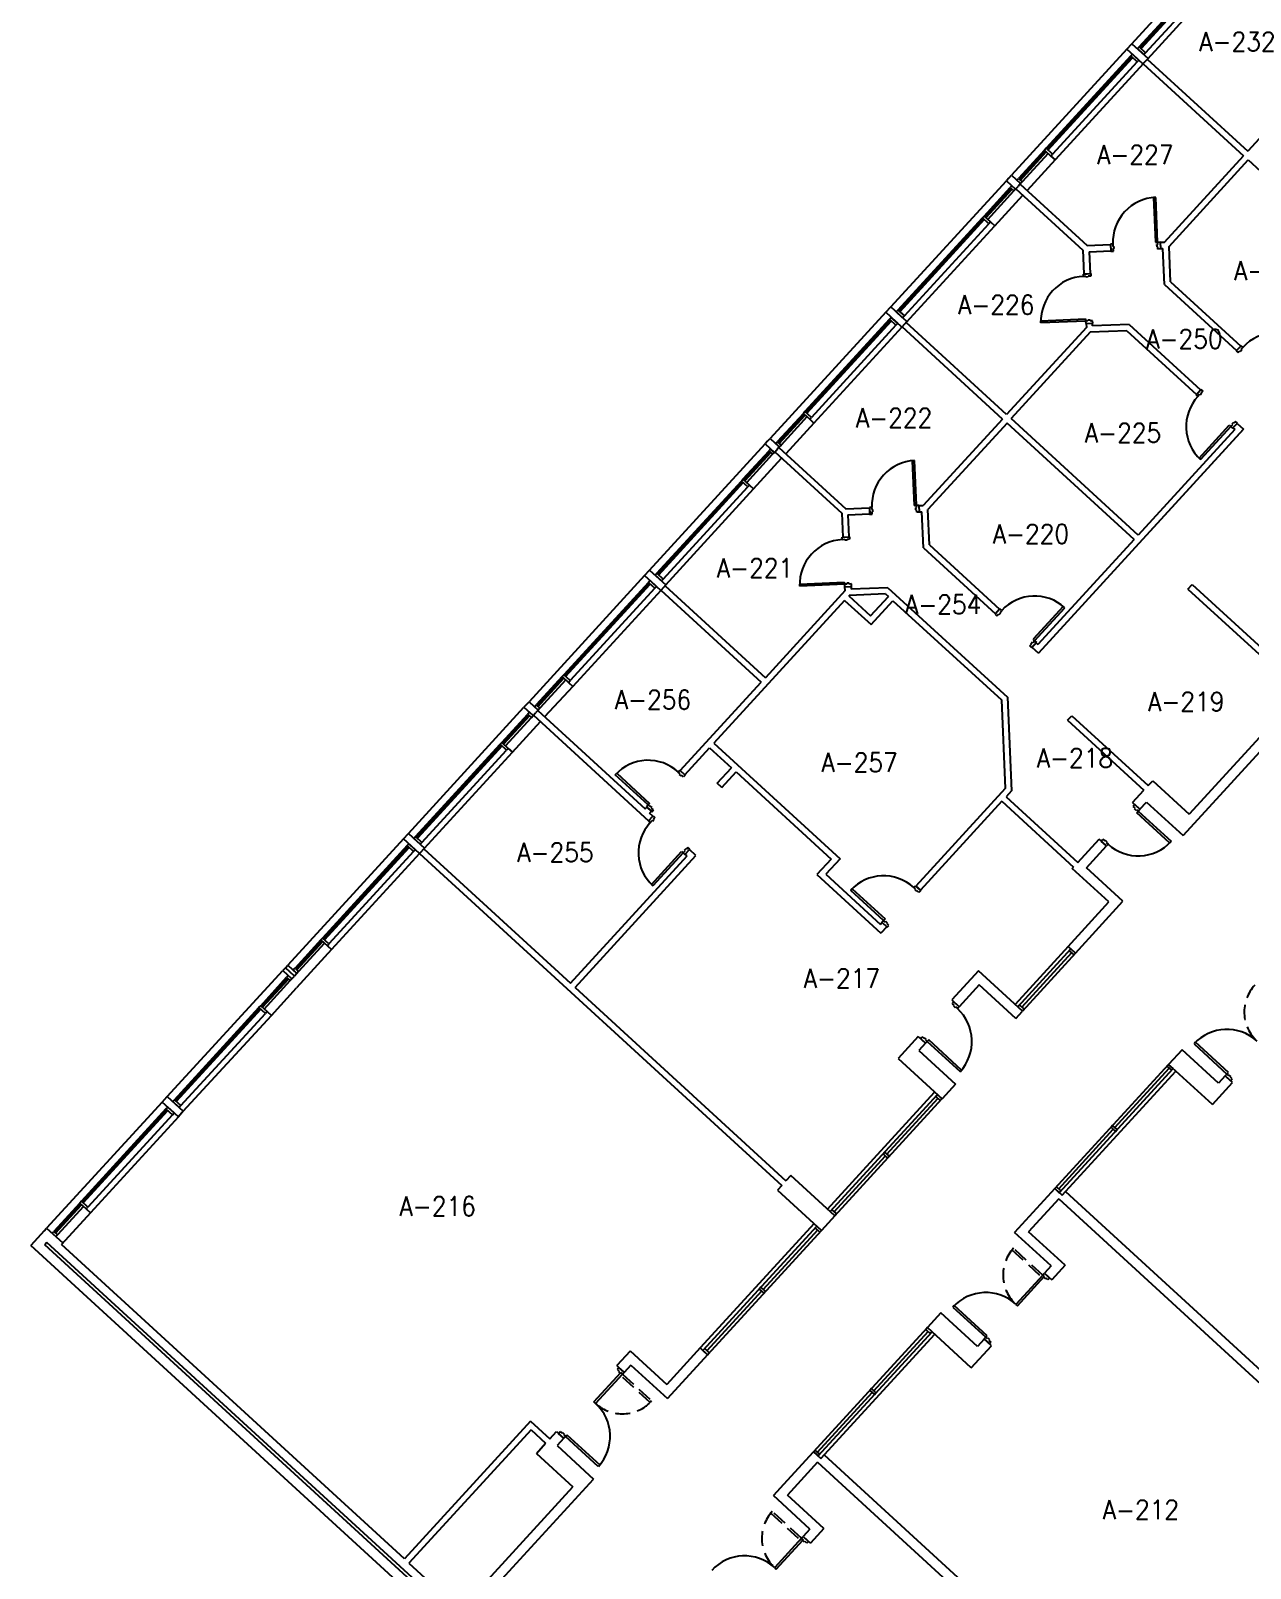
# Model space of a CAD drawing. Header units: inches. Extents: x 0 to 15110, y -1099 to 7181.
# Drawn here: x 0 to 984, y -260 to 980 of the extents above; entities that cross this region are included whole.
import ezdxf
from ezdxf.enums import TextEntityAlignment as Align

# ---------------------------------------------------------------- set-up
doc = ezdxf.new("R2010")
doc.units = ezdxf.units.IN
doc.header["$LTSCALE"] = 48
doc.header["$MEASUREMENT"] = 0
doc.linetypes.add('HIDDEN', pattern=[0.375, 0.25, -0.125])
doc.layers.get('0').update_dxf_attribs({"linetype": 'CONTINUOUS'})
for name, color, linetype in [('A-DOOR', 5, 'CONTINUOUS'), ('A-GLAZ', 1, 'CONTINUOUS'), ('A-GLAZ-DETL', 5, 'CONTINUOUS'), ('A-WALL', 7, 'CONTINUOUS'), ('A-WALL-SILL', 3, 'CONTINUOUS'), ('SP-RMNO', 7, 'CONTINUOUS'), ('SP-ROOM', 7, 'CONTINUOUS'), ('SP-ROOMF', 7, 'CONTINUOUS')]:
    doc.layers.add(name, color=color, linetype=linetype)
doc.layers.get('0').off()
doc.layers.get('SP-ROOM').off()
doc.layers.get('SP-ROOMF').off()
doc.styles.add('ROMANS', font='ROMANS', dxfattribs={"width": 0.78})

# ---------------------------------------------------------------- blocks, each defined once
blk = doc.blocks.new('FMGRM1')
at = {"style": 'ROMANS', "width": 0.9}
for tag, p in [('DATA1', (0, -0.284)), ('DATA2', (0, -0.443)), ('DATA3', (0, -0.602)), ('DATA4', (0, -0.762)), ('DATA5', (0, -0.921))]:
    blk.add_attdef(tag, text='', height=0.117, dxfattribs=at).set_placement(p, align=Align.CENTER)
at = {"layer": 'SP-RMNO', "style": 'ROMANS', "width": 0.9}
blk.add_attdef('RMNUMB', text='', height=0.16, dxfattribs=at).set_placement((0, 0), align=Align.MIDDLE)

msp = doc.modelspace()

# ---------------------------------------------------------------- linework, layer by layer
at = {"layer": 'A-DOOR', "linetype": 'Continuous'}
for p, q in [((907.6, 845.5), (905.8, 845.4)), ((905.8, 845.4), (907.4, 809.5)), ((909.1, 809.5), (907.6, 845.5)), ((873.2, 808), (871.2, 807.9)), ((871.2, 807.9), (871.4, 802.1)), ((873.3, 806), (873.2, 808)), ((907.4, 809.5), (909.1, 809.5)), ((908.7, 805.7), (908.6, 807.6)), ((908.6, 807.6), (909.2, 807.6)), ((909.1, 809.5), (911.1, 809.6)), ((909.2, 807.6), (909.1, 809.5)), ((911.1, 809.6), (911.4, 803.9)), ((871.4, 802.1), (873.4, 802.2)), ((873.9, 806.1), (873.3, 806)), ((873.4, 802.2), (873.3, 804.2)), ((873.3, 804.2), (874, 804.2)), ((874, 804.2), (873.9, 806.1)), ((909.3, 805.7), (908.7, 805.7)), ((909.4, 803.8), (909.3, 805.7)), ((911.4, 803.9), (909.4, 803.8)), ((849.3, 783.7), (855.1, 784)), ((849.4, 781.7), (849.3, 783.7)), ((851.3, 781.8), (849.4, 781.7)), ((851.4, 781.2), (851.3, 781.8)), ((855.1, 782), (853.2, 781.9)), ((853.2, 781.9), (853.2, 781.3)), ((855.1, 784), (855.1, 782)), ((853.2, 781.3), (851.4, 781.2)), ((814.9, 746), (850.9, 747.5)), ((815, 744.2), (814.9, 746)), ((851, 745.8), (815, 744.2)), ((850.9, 747.5), (851, 745.8)), ((852.9, 745.9), (851, 745.8)), ((851, 745.8), (851.1, 743.8)), ((854.8, 746.6), (852.9, 746.5)), ((852.9, 746.5), (852.9, 745.9)), ((854.8, 745.9), (854.8, 746.6)), ((856.7, 746), (854.8, 745.9)), ((856.8, 744), (856.7, 746)), ((851.1, 743.8), (856.8, 744)), ((976.5, 725.9), (972.6, 721.7)), ((972.6, 721.7), (974, 720.3)), ((974, 720.3), (975.3, 721.7)), ((975.3, 721.7), (975.8, 721.3)), ((975.8, 721.3), (977.1, 722.7)), ((977.9, 724.6), (976.5, 725.9)), ((976.6, 723.1), (977.9, 724.6)), ((977.1, 722.7), (976.6, 723.1)), ((940.1, 686.3), (944, 690.5)), ((941.6, 684.9), (940.1, 686.3)), ((942.9, 686.4), (941.6, 684.9)), ((943.4, 685.9), (942.9, 686.4)), ((944.6, 687.3), (943.4, 685.9)), ((944, 690.5), (945.5, 689.2)), ((945.5, 689.2), (944.2, 687.7)), ((944.2, 687.7), (944.6, 687.3)), ((942.5, 635.2), (966.9, 661.8)), ((968.2, 660.6), (943.8, 634.1)), ((966.9, 661.8), (968.2, 660.6)), ((969.5, 662), (968.2, 660.6)), ((968.2, 660.6), (969.6, 659.3)), ((970.3, 663.8), (969, 662.5)), ((969, 662.5), (969.5, 662)), ((969.6, 659.3), (973.5, 663.5)), ((970.7, 663.4), (970.3, 663.8)), ((972, 664.8), (970.7, 663.4)), ((973.5, 663.5), (972, 664.8)), ((713, 633.2), (711.2, 633.1)), ((711.2, 633.1), (712.8, 597.1)), ((714.6, 597.2), (713, 633.2)), ((943.8, 634.1), (942.5, 635.2)), ((678.6, 595.6), (676.6, 595.5)), ((676.6, 595.5), (676.9, 589.8)), ((678.7, 593.7), (678.6, 595.6)), ((712.8, 597.1), (714.6, 597.2)), ((714.6, 597.2), (716.6, 597.3)), ((714.7, 595.3), (714.6, 597.2)), ((716.6, 597.3), (716.8, 591.5)), ((676.9, 589.8), (678.9, 589.9)), ((679.3, 593.7), (678.7, 593.7)), ((678.9, 589.9), (678.8, 591.8)), ((678.8, 591.8), (679.4, 591.8)), ((679.4, 591.8), (679.3, 593.7)), ((714, 595.2), (714.7, 595.3)), ((714.1, 593.4), (714, 595.2)), ((714.7, 593.4), (714.1, 593.4)), ((714.8, 591.5), (714.7, 593.4)), ((716.8, 591.5), (714.8, 591.5)), ((654.7, 571.4), (660.5, 571.7)), ((654.8, 569.4), (654.7, 571.4)), ((660.5, 571.7), (660.6, 569.7)), ((656.8, 569.5), (654.8, 569.4)), ((656.8, 568.9), (656.8, 569.5)), ((658.7, 568.9), (656.8, 568.9)), ((660.6, 569.7), (658.6, 569.6)), ((658.6, 569.6), (658.7, 568.9)), ((620.4, 533.6), (656.3, 535.2)), ((620.4, 531.9), (620.4, 533.6)), ((656.4, 533.4), (620.4, 531.9)), ((656.3, 535.2), (656.4, 533.4)), ((658.3, 533.5), (656.4, 533.4)), ((656.4, 533.4), (656.5, 531.4)), ((660.2, 534.2), (658.3, 534.2)), ((658.3, 534.2), (658.3, 533.5)), ((660.2, 533.6), (660.2, 534.2)), ((662.1, 533.7), (660.2, 533.6)), ((662.2, 531.7), (662.1, 533.7)), ((656.5, 531.4), (662.2, 531.7)), ((781.9, 513.6), (778, 509.3)), ((778, 509.3), (779.5, 508)), ((779.5, 508), (780.8, 509.4)), ((780.8, 509.4), (781.2, 509)), ((781.2, 509), (782.5, 510.4)), ((783.4, 512.2), (781.9, 513.6)), ((782, 510.8), (783.4, 512.2)), ((782.5, 510.4), (782, 510.8)), ((832.9, 515.6), (808.6, 489.1)), ((809.9, 487.9), (834.2, 514.4)), ((834.2, 514.4), (832.9, 515.6)), ((806, 483.7), (807.3, 485.1)), ((806.9, 485.5), (808.1, 486.9)), ((807.3, 485.1), (806.9, 485.5)), ((811.4, 486.5), (807.5, 482.3)), ((808.1, 486.9), (808.6, 486.5)), ((808.6, 489.1), (809.9, 487.9)), ((808.6, 486.5), (809.9, 487.9)), ((809.9, 487.9), (811.4, 486.5)), ((807.5, 482.3), (806, 483.7)), ((471.5, 379.7), (472.7, 381)), ((498.1, 355.4), (471.5, 379.7)), ((472.7, 381), (499.2, 356.7)), ((522.4, 381.9), (523.7, 383.4)), ((523.8, 380.6), (522.4, 381.9)), ((523.4, 380.1), (523.8, 380.6)), ((524.8, 378.9), (523.4, 380.1)), ((523.7, 383.4), (528, 379.5)), ((525.2, 379.3), (524.8, 378.9)), ((526.6, 378), (525.2, 379.3)), ((528, 379.5), (526.6, 378)), ((498.1, 355.4), (496.7, 353.9)), ((496.7, 353.9), (501, 350)), ((499.2, 356.7), (498.1, 355.4)), ((499.5, 354.1), (498.1, 355.4)), ((499.9, 354.5), (499.5, 354.1)), ((501.3, 353.3), (499.9, 354.5)), ((500.9, 352.8), (501.3, 353.3)), ((502.3, 351.5), (500.9, 352.8)), ((501, 350), (502.3, 351.5)), ((890.6, 355.8), (889.2, 354.3)), ((889.2, 354.3), (890.7, 353)), ((890.7, 353), (890.3, 352.5)), ((890.3, 352.5), (891.6, 351.3)), ((894.8, 351.9), (890.6, 355.8)), ((891.6, 351.3), (892.1, 351.7)), ((892.1, 351.7), (893.5, 350.4)), ((892.3, 349.1), (893.5, 350.4)), ((918.8, 324.8), (892.3, 349.1)), ((893.5, 350.4), (894.8, 351.9)), ((893.5, 350.4), (920, 326.1)), ((498.3, 342.5), (502.2, 346.7)), ((499.8, 341.1), (498.3, 342.5)), ((501.1, 342.5), (499.8, 341.1)), ((501.5, 342.1), (501.1, 342.5)), ((502.8, 343.5), (501.5, 342.1)), ((502.2, 346.7), (503.6, 345.4)), ((503.6, 345.4), (502.3, 343.9)), ((502.3, 343.9), (502.8, 343.5)), ((863.6, 326.3), (864.9, 327.8)), ((867.8, 322.4), (863.6, 326.3)), ((864.9, 327.8), (866.4, 326.5)), ((866.4, 326.5), (866.8, 326.9)), ((866.8, 326.9), (868.2, 325.7)), ((868.2, 325.7), (867.7, 325.2)), ((867.7, 325.2), (869.2, 323.9)), ((869.2, 323.9), (867.8, 322.4)), ((920, 326.1), (918.8, 324.8)), ((500.7, 291.4), (525, 318)), ((526.3, 316.8), (502, 290.3)), ((525, 318), (526.3, 316.8)), ((527.6, 318.2), (526.3, 316.8)), ((526.3, 316.8), (527.8, 315.4)), ((528.4, 320), (527.1, 318.6)), ((527.1, 318.6), (527.6, 318.2)), ((527.8, 315.4), (531.7, 319.7)), ((528.9, 319.6), (528.4, 320)), ((530.2, 321), (528.9, 319.6)), ((531.7, 319.7), (530.2, 321)), ((502, 290.3), (500.7, 291.4)), ((661.5, 286.5), (662.7, 287.8)), ((688, 262.2), (661.5, 286.5)), ((662.7, 287.8), (689.2, 263.5)), ((712.4, 288.8), (713.7, 290.2)), ((713.8, 287.5), (712.4, 288.8)), ((713.4, 287), (713.8, 287.5)), ((714.8, 285.7), (713.4, 287)), ((713.7, 290.2), (718, 286.4)), ((715.2, 286.2), (714.8, 285.7)), ((716.6, 284.9), (715.2, 286.2)), ((718, 286.4), (716.6, 284.9)), ((688, 262.2), (686.7, 260.8)), ((686.7, 260.8), (690.9, 256.9)), ((689.2, 263.5), (688, 262.2)), ((689.5, 260.9), (688, 262.2)), ((689.9, 261.4), (689.5, 260.9)), ((691.3, 260.1), (689.9, 261.4)), ((690.9, 259.6), (691.3, 260.1)), ((692.3, 258.3), (690.9, 259.6)), ((690.9, 256.9), (692.3, 258.3)), ((744.7, 196.5), (743.3, 195.1)), ((743.3, 195.1), (744.8, 193.8)), ((744.8, 193.8), (744.3, 193.3)), ((744.3, 193.3), (745.7, 192)), ((748.9, 192.7), (744.7, 196.5)), ((745.7, 192), (746.1, 192.5)), ((746.1, 192.5), (747.6, 191.2)), ((747.6, 191.2), (748.9, 192.7)), ((717.7, 167.1), (719, 168.5)), ((721.9, 163.2), (717.7, 167.1)), ((719, 168.5), (720.4, 167.2)), ((720.4, 167.2), (720.9, 167.7)), ((720.9, 167.7), (722.2, 166.4)), ((722.2, 166.4), (721.8, 165.9)), ((721.8, 165.9), (723.2, 164.6)), ((723.2, 164.6), (721.9, 163.2)), ((724.4, 165.9), (723.2, 164.6)), ((723.2, 164.6), (749.8, 140.3)), ((751, 141.6), (724.4, 165.9)), ((939.7, 164), (938.5, 162.7)), ((938.5, 162.7), (965, 138.4)), ((966.2, 139.7), (939.7, 164)), ((749.8, 140.3), (751, 141.6)), ((965, 138.4), (963.7, 136.9)), ((963.7, 136.9), (967.9, 133)), ((965, 138.4), (966.2, 139.7)), ((966.5, 137.1), (965, 138.4)), ((966.9, 137.5), (966.5, 137.1)), ((968.3, 136.3), (966.9, 137.5)), ((967.8, 135.8), (968.3, 136.3)), ((969.3, 134.5), (967.8, 135.8)), ((967.9, 133), (969.3, 134.5)), ((816.4, -23.8), (794.8, -47.4)), ((816.4, -23.8), (817.8, -22.3)), ((817.7, -25), (816.4, -23.8)), ((817.8, -25.1), (816.4, -23.8)), ((817.8, -22.3), (822, -26.2)), ((796.1, -48.6), (817.7, -25)), ((817.4, -25.6), (817.8, -25.1)), ((818.8, -26.8), (817.4, -25.6)), ((819.2, -26.4), (818.8, -26.8)), ((820.6, -27.7), (819.2, -26.4)), ((822, -26.2), (820.6, -27.7)), ((745.1, -48.3), (743.9, -49.6)), ((771.6, -72.7), (745.1, -48.3)), ((794.8, -47.4), (796.1, -48.6)), ((743.9, -49.6), (770.5, -73.9)), ((770.5, -73.9), (769.1, -75.4)), ((770.5, -73.9), (771.6, -72.7)), ((771.9, -75.3), (770.5, -73.9)), ((769.1, -75.4), (773.4, -79.3)), ((772.3, -74.8), (771.9, -75.3)), ((773.7, -76.1), (772.3, -74.8)), ((773.3, -76.5), (773.7, -76.1)), ((774.7, -77.8), (773.3, -76.5)), ((773.4, -79.3), (774.7, -77.8)), ((474.4, -98.4), (473.1, -99.8)), ((478.7, -102.2), (474.4, -98.4)), ((454.4, -126.1), (476, -102.5)), ((477.3, -103.7), (455.7, -127.3)), ((473.1, -99.8), (474.5, -101.1)), ((474.5, -101.1), (474.1, -101.6)), ((474.1, -101.6), (475.5, -102.9)), ((475.5, -102.9), (475.9, -102.4)), ((475.9, -102.4), (477.3, -103.7)), ((476, -102.5), (477.3, -103.7)), ((477.3, -103.7), (478.7, -102.2)), ((455.7, -127.3), (454.4, -126.1)), ((425.8, -151.5), (427.1, -150)), ((430, -155.3), (425.8, -151.5)), ((427.1, -150), (428.6, -151.3)), ((428.6, -151.3), (429, -150.8)), ((429, -150.8), (430.4, -152.1)), ((430.4, -152.1), (430, -152.6)), ((430, -152.6), (431.4, -153.9)), ((431.4, -153.9), (430, -155.3)), ((431.4, -153.9), (432.6, -152.6)), ((457.9, -178.2), (431.4, -153.9)), ((432.6, -152.6), (459.1, -176.9)), ((459.1, -176.9), (457.9, -178.2)), ((621.8, -236.1), (623.2, -234.7)), ((623.2, -234.7), (627.4, -238.6)), ((621.8, -236.1), (600.2, -259.7)), ((601.5, -260.9), (623.1, -237.3)), ((623.1, -237.3), (621.8, -236.1)), ((623.3, -237.5), (621.8, -236.1)), ((622.8, -237.9), (623.3, -237.5)), ((624.2, -239.2), (622.8, -237.9)), ((624.7, -238.7), (624.2, -239.2)), ((626.1, -240), (624.7, -238.7)), ((627.4, -238.6), (626.1, -240)), ((600.2, -259.7), (601.5, -260.9))]:
    msp.add_line(p, q, dxfattribs=at)
at = {"layer": 'A-DOOR', "linetype": 'HIDDEN'}
for p, q in [((792.8, -2.2), (791.6, -3.5)), ((791.6, -3.5), (815.2, -25.1)), ((816.4, -23.8), (792.8, -2.2)), ((815.2, -25.1), (816.4, -23.8)), ((476.1, -105), (477.3, -103.7)), ((499.7, -126.6), (476.1, -105)), ((477.3, -103.7), (500.9, -125.3)), ((500.9, -125.3), (499.7, -126.6)), ((598.2, -214.5), (597.1, -215.8)), ((597.1, -215.8), (620.7, -237.4)), ((621.8, -236.1), (598.2, -214.5)), ((620.7, -237.4), (621.8, -236.1))]:
    msp.add_line(p, q, dxfattribs=at)
for centre, start, end in [((1011, 188.5), 137.4945, 227.4945), ((816.4, -23.8), 137.4945, 227.4945), ((477.3, -103.7), 227.5055, 317.5055), ((621.8, -236.1), 137.4945, 227.4945)]:
    msp.add_arc(centre, 32, start, end, dxfattribs=at)
at = {"layer": 'A-DOOR', "linetype": 'Continuous'}
for centre, start, end in [((965, 138.4), 47.4945, 137.4945), ((770.5, -73.9), 47.4945, 137.4945), ((431.4, -153.9), 317.5055, 47.5055), ((575.9, -286.3), 47.4945, 137.4945)]:
    msp.add_arc(centre, 36, start, end, dxfattribs=at)
for centre, major_axis, start_param, end_param in [((909.1, 809.5), (-25.5, 25.5), -0.741764, 0.829033), ((851, 745.8), (-25.5, 25.5), -0.741765, 0.829031), ((1004.5, 700.2), (25.5, 25.5), 0.043633, 1.614429), ((968.2, 660.6), (25.5, 25.5), 1.61443, 3.185226), ((714.6, 597.2), (-25.5, 25.5), -0.741764, 0.829033), ((656.4, 533.4), (25.5, 25.5), 0.829031, 2.399827), ((809.9, 487.9), (-25.5, 25.5), -1.527163, 0.043633), ((498.1, 355.4), (25.5, 25.5), 0.043633, 1.61443), ((526.3, 316.8), (-25.5, 25.5), 0.043633, 1.61443), ((893.5, 350.4), (25.5, 25.5), 3.185226, 4.756022), ((688, 262.2), (-25.5, 25.5), -1.527163, 0.043633), ((723.2, 164.6), (-25.5, 25.5), 3.185226, 4.756022)]:
    msp.add_ellipse(centre, major_axis=major_axis, ratio=1, start_param=start_param, end_param=end_param, dxfattribs=at)
at = {"layer": 'A-GLAZ', "linetype": 'Continuous'}
for p, q in [((894.2, 966.9), (962.4, 1041.4)), ((963.1, 1040.7), (894.9, 966.3)), ((963.9, 1040.1), (895.7, 965.6)), ((899.3, 962.2), (967.6, 1036.7)), ((887.4, 959.6), (819.2, 885.1)), ((819.9, 884.4), (888.2, 958.9)), ((820.7, 883.8), (888.9, 958.2)), ((892.6, 954.8), (824.3, 880.4)), ((817.8, 883.6), (796.9, 860.8)), ((797.6, 860.1), (818.6, 883)), ((798.4, 859.4), (819.3, 882.3)), ((820.8, 880.9), (799.8, 858.1)), ((823, 878.9), (826.4, 875.8)), ((769.2, 830.5), (790.1, 853.4)), ((790.9, 852.7), (769.9, 829.9)), ((791.6, 852), (770.7, 829.2)), ((772.1, 827.8), (793.1, 850.7)), ((699.6, 754.6), (767.8, 829.1)), ((768.6, 828.4), (700.3, 753.9)), ((769.3, 827.7), (701.1, 753.3)), ((704.8, 749.9), (773, 824.3)), ((774.4, 825.8), (777.8, 822.7)), ((692.9, 747.2), (624.6, 672.8)), ((625.4, 672.1), (693.6, 746.6)), ((626.1, 671.4), (694.3, 745.9)), ((698, 742.5), (629.8, 668)), ((623.3, 671.3), (602.3, 648.4)), ((603.1, 647.8), (624, 670.6)), ((603.8, 647.1), (624.7, 669.9)), ((626.2, 668.6), (605.3, 645.7)), ((628.4, 666.6), (631.8, 663.4)), ((574.6, 618.2), (595.6, 641.1)), ((596.3, 640.4), (575.4, 617.5)), ((597, 639.7), (576.1, 616.9)), ((577.6, 615.5), (598.5, 638.4)), ((505, 542.3), (573.3, 616.7)), ((574, 616.1), (505.8, 541.6)), ((574.7, 615.4), (506.5, 540.9)), ((510.2, 537.5), (578.4, 612)), ((579.8, 613.5), (583.2, 610.4)), ((498.3, 534.9), (430, 460.4)), ((430.8, 459.8), (499, 534.2)), ((431.5, 459.1), (499.8, 533.5)), ((503.4, 530.2), (435.2, 455.7)), ((428.7, 459), (407.8, 436.1)), ((408.5, 435.4), (429.4, 458.3)), ((409.2, 434.7), (430.2, 457.6)), ((431.6, 456.3), (410.7, 433.4)), ((433.9, 454.2), (437.3, 451.1)), ((380.1, 405.9), (401, 428.7)), ((401.7, 428.1), (380.8, 405.2)), ((402.5, 427.4), (381.5, 404.5)), ((383, 403.2), (403.9, 426)), ((310.5, 329.9), (378.7, 404.4)), ((379.4, 403.7), (311.2, 329.3)), ((380.2, 403), (311.9, 328.6)), ((315.6, 325.2), (383.9, 399.7)), ((385.2, 401.1), (388.6, 398)), ((303.7, 322.6), (235.5, 248.1)), ((236.2, 247.4), (304.4, 321.9)), ((237, 246.7), (305.2, 321.2)), ((308.9, 317.8), (240.6, 243.4)), ((234.1, 246.6), (213.2, 223.8)), ((213.9, 223.1), (234.9, 245.9)), ((214.7, 222.4), (235.6, 245.3)), ((237.1, 243.9), (216.1, 221.1)), ((239.3, 241.9), (242.7, 238.8)), ((839.1, 239.3), (796.3, 192.6)), ((839.6, 236.1), (799.5, 192.4)), ((185.5, 193.5), (206.4, 216.4)), ((207.2, 215.7), (186.2, 192.9)), ((207.9, 215), (187, 192.2)), ((188.4, 190.8), (209.4, 213.7)), ((115.9, 117.6), (184.1, 192.1)), ((184.9, 191.4), (116.6, 116.9)), ((185.6, 190.7), (117.4, 116.2)), ((121.1, 112.9), (189.3, 187.3)), ((190.6, 188.8), (194.1, 185.7)), ((829.8, 42.6), (921.7, 142.9)), ((874.7, 95.3), (918.5, 143.1)), ((645, 27.5), (731.5, 121.8)), ((690.7, 73.7), (731.9, 118.6)), ((109.1, 110.2), (40.9, 35.8)), ((41.6, 35.1), (109.9, 109.5)), ((42.4, 34.4), (110.6, 108.9)), ((114.3, 105.5), (46.1, 31)), ((829.3, 45.8), (873.3, 93.8)), ((648.2, 27.2), (689.4, 72.2)), ((39.6, 34.3), (18.6, 11.4)), ((19.3, 10.8), (40.3, 33.6)), ((20.1, 10.1), (41, 32.9)), ((42.5, 31.6), (21.6, 8.7)), ((44.7, 29.6), (48.1, 26.4)), ((634.2, 15.7), (542.3, -84.6)), ((634.7, 12.5), (590.9, -35.3)), ((589.5, -36.8), (545.5, -84.8)), ((635.2, -169.7), (727.1, -69.5)), ((680.1, -117.1), (723.9, -69.3)), ((634.7, -166.6), (678.7, -118.5))]:
    msp.add_line(p, q, dxfattribs=at)
at = {"layer": 'A-GLAZ-DETL', "linetype": 'Continuous'}
for p, q in [((888.8, 961), (887.4, 959.6)), ((887.4, 959.6), (892.6, 954.8)), ((893.9, 956.3), (888.8, 961)), ((892.6, 954.8), (893.9, 956.3)), ((892.8, 965.5), (894.2, 966.9)), ((898, 960.7), (892.8, 965.5)), ((894.2, 966.9), (899.3, 962.2)), ((899.3, 962.2), (898, 960.7)), ((819.2, 885.1), (817.8, 883.6)), ((817.8, 883.6), (823, 878.9)), ((824.3, 880.4), (819.2, 885.1)), ((823, 878.9), (824.3, 880.4)), ((795.5, 859.3), (796.9, 860.8)), ((798.5, 856.6), (795.5, 859.3)), ((796.9, 860.8), (799.8, 858.1)), ((799.8, 858.1), (798.5, 856.6)), ((791.5, 854.9), (790.1, 853.4)), ((790.1, 853.4), (793.1, 850.7)), ((794.4, 852.2), (791.5, 854.9)), ((793.1, 850.7), (794.4, 852.2)), ((767.8, 829.1), (769.2, 830.5)), ((773, 824.3), (767.8, 829.1)), ((769.2, 830.5), (774.4, 825.8)), ((774.4, 825.8), (773, 824.3)), ((694.2, 748.7), (692.9, 747.2)), ((692.9, 747.2), (698, 742.5)), ((699.4, 744), (694.2, 748.7)), ((698.3, 753.1), (699.6, 754.6)), ((703.4, 748.4), (698.3, 753.1)), ((699.6, 754.6), (704.8, 749.9)), ((704.8, 749.9), (703.4, 748.4)), ((698, 742.5), (699.4, 744)), ((624.6, 672.8), (623.3, 671.3)), ((623.3, 671.3), (628.4, 666.6)), ((629.8, 668), (624.6, 672.8)), ((628.4, 666.6), (629.8, 668)), ((601, 647), (602.3, 648.4)), ((603.9, 644.3), (601, 647)), ((602.3, 648.4), (605.3, 645.7)), ((605.3, 645.7), (603.9, 644.3)), ((596.9, 642.5), (595.6, 641.1)), ((595.6, 641.1), (598.5, 638.4)), ((599.9, 639.8), (596.9, 642.5)), ((598.5, 638.4), (599.9, 639.8)), ((573.3, 616.7), (574.6, 618.2)), ((578.4, 612), (573.3, 616.7)), ((574.6, 618.2), (579.8, 613.5)), ((579.8, 613.5), (578.4, 612)), ((499.6, 536.4), (498.3, 534.9)), ((498.3, 534.9), (503.4, 530.2)), ((504.8, 531.6), (499.6, 536.4)), ((503.7, 540.8), (505, 542.3)), ((508.8, 536.1), (503.7, 540.8)), ((505, 542.3), (510.2, 537.5)), ((510.2, 537.5), (508.8, 536.1)), ((503.4, 530.2), (504.8, 531.6)), ((430, 460.4), (428.7, 459)), ((428.7, 459), (433.9, 454.2)), ((435.2, 455.7), (430, 460.4)), ((433.9, 454.2), (435.2, 455.7)), ((406.4, 434.6), (407.8, 436.1)), ((409.3, 431.9), (406.4, 434.6)), ((407.8, 436.1), (410.7, 433.4)), ((402.3, 430.2), (401, 428.7)), ((401, 428.7), (403.9, 426)), ((405.3, 427.5), (402.3, 430.2)), ((403.9, 426), (405.3, 427.5)), ((410.7, 433.4), (409.3, 431.9)), ((378.7, 404.4), (380.1, 405.9)), ((383.9, 399.7), (378.7, 404.4)), ((380.1, 405.9), (385.2, 401.1)), ((385.2, 401.1), (383.9, 399.7)), ((305.1, 324), (303.7, 322.6)), ((303.7, 322.6), (308.9, 317.8)), ((310.2, 319.3), (305.1, 324)), ((309.1, 328.5), (310.5, 329.9)), ((314.3, 323.7), (309.1, 328.5)), ((310.5, 329.9), (315.6, 325.2)), ((315.6, 325.2), (314.3, 323.7)), ((308.9, 317.8), (310.2, 319.3)), ((235.5, 248.1), (234.1, 246.6)), ((240.6, 243.4), (235.5, 248.1)), ((234.1, 246.6), (239.3, 241.9)), ((239.3, 241.9), (240.6, 243.4)), ((839.1, 239.3), (837.8, 237.8)), ((837.8, 237.8), (841.5, 234.5)), ((842.8, 235.9), (839.1, 239.3)), ((841.5, 234.5), (842.8, 235.9)), ((211.8, 222.3), (213.2, 223.8)), ((213.2, 223.8), (216.1, 221.1)), ((207.8, 217.9), (206.4, 216.4)), ((206.4, 216.4), (209.4, 213.7)), ((210.7, 215.2), (207.8, 217.9)), ((209.4, 213.7), (210.7, 215.2)), ((214.8, 219.6), (211.8, 222.3)), ((216.1, 221.1), (214.8, 219.6)), ((184.1, 192.1), (185.5, 193.5)), ((189.3, 187.3), (184.1, 192.1)), ((185.5, 193.5), (190.6, 188.8)), ((190.6, 188.8), (189.3, 187.3)), ((796.3, 192.6), (797.7, 194.1)), ((800, 189.2), (796.3, 192.6)), ((797.7, 194.1), (801.4, 190.7)), ((801.4, 190.7), (800, 189.2)), ((918, 146.2), (916.6, 144.8)), ((916.6, 144.8), (920.3, 141.4)), ((921.7, 142.9), (918, 146.2)), ((920.3, 141.4), (921.7, 142.9)), ((110.5, 111.7), (109.1, 110.2)), ((115.7, 107), (110.5, 111.7)), ((114.5, 116.1), (115.9, 117.6)), ((119.7, 111.4), (114.5, 116.1)), ((115.9, 117.6), (121.1, 112.9)), ((121.1, 112.9), (119.7, 111.4)), ((730.1, 120.3), (731.5, 121.8)), ((733.8, 116.9), (730.1, 120.3)), ((731.5, 121.8), (735.1, 118.4)), ((735.1, 118.4), (733.8, 116.9)), ((109.1, 110.2), (114.3, 105.5)), ((114.3, 105.5), (115.7, 107)), ((872.8, 97), (871.5, 95.5)), ((871.5, 95.5), (875.2, 92.1)), ((876.5, 93.6), (872.8, 97)), ((875.2, 92.1), (876.5, 93.6)), ((687.6, 73.9), (688.9, 75.4)), ((688.9, 75.4), (692.6, 72)), ((691.2, 70.5), (687.6, 73.9)), ((692.6, 72), (691.2, 70.5)), ((827.4, 47.5), (826.1, 46)), ((826.1, 46), (829.8, 42.6)), ((831.1, 44.1), (827.4, 47.5)), ((829.8, 42.6), (831.1, 44.1)), ((40.9, 35.8), (39.6, 34.3)), ((39.6, 34.3), (44.7, 29.6)), ((46.1, 31), (40.9, 35.8)), ((44.7, 29.6), (46.1, 31)), ((645, 27.5), (646.4, 28.9)), ((648.7, 24.1), (645, 27.5)), ((646.4, 28.9), (650, 25.6)), ((650, 25.6), (648.7, 24.1)), ((634.2, 15.7), (632.8, 14.2)), ((632.8, 14.2), (636.5, 10.8)), ((637.9, 12.3), (634.2, 15.7)), ((17.3, 10), (18.6, 11.4)), ((18.6, 11.4), (21.6, 8.7)), ((21.6, 8.7), (20.2, 7.3)), ((636.5, 10.8), (637.9, 12.3)), ((589, -33.6), (587.7, -35.1)), ((587.7, -35.1), (591.4, -38.5)), ((592.7, -37), (589, -33.6)), ((591.4, -38.5), (592.7, -37)), ((723.4, -66.1), (722.1, -67.6)), ((722.1, -67.6), (725.7, -70.9)), ((727.1, -69.5), (723.4, -66.1)), ((725.7, -70.9), (727.1, -69.5)), ((543.7, -83.1), (542.3, -84.6)), ((542.3, -84.6), (546, -88)), ((547.4, -86.5), (543.7, -83.1)), ((546, -88), (547.4, -86.5)), ((678.3, -115.4), (676.9, -116.8)), ((676.9, -116.8), (680.6, -120.2)), ((681.9, -118.7), (678.3, -115.4)), ((680.6, -120.2), (681.9, -118.7)), ((632.9, -164.9), (631.5, -166.4)), ((631.5, -166.4), (635.2, -169.7)), ((636.6, -168.3), (632.9, -164.9)), ((635.2, -169.7), (636.6, -168.3))]:
    msp.add_line(p, q, dxfattribs=at)
at = {"layer": 'A-WALL', "linetype": 'Continuous'}
for p, q in [((1917.2, 1408.4), (929.7, 330.8)), ((884.3, 965.1), (888.4, 969.5)), ((888.4, 969.5), (901.4, 957.6)), ((897.3, 953.2), (884.3, 965.1)), ((901.4, 957.6), (897.3, 953.2)), ((900.8, 957), (981.8, 882.8)), ((897.5, 953.3), (978.5, 879.1)), ((1046.1, 952.9), (981.8, 882.8)), ((914.6, 809.4), (978.5, 879.1)), ((918.3, 806), (982.2, 875.7)), ((982.2, 875.7), (1084.6, 781.8)), ((789.1, 861.1), (787.1, 858.9)), ((787.1, 858.9), (794.4, 852.2)), ((789.1, 861.1), (791.1, 863.4)), ((791.1, 863.4), (798.5, 856.6)), ((798.5, 856.6), (796.5, 854.4)), ((798.2, 856.2), (852.2, 806.7)), ((794.4, 852.2), (796.5, 854.4)), ((794.8, 852.5), (848.8, 803)), ((852.2, 806.7), (871.2, 807.5)), ((871.2, 807.5), (871.4, 802.5)), ((911.2, 809.3), (914.6, 809.4)), ((911.2, 809.3), (911.4, 804.3)), ((848.8, 803), (849.7, 783.8)), ((853.9, 801.7), (871.4, 802.5)), ((853.9, 801.7), (854.7, 784)), ((911.4, 804.3), (913.4, 804.3)), ((914.6, 775.3), (913.4, 804.3)), ((919.5, 777.5), (918.3, 806)), ((849.7, 783.8), (854.7, 784)), ((914.6, 775.3), (972.8, 721.9)), ((919.5, 777.5), (976.2, 725.6)), ((689.8, 752.8), (693.8, 757.2)), ((693.8, 757.2), (706.8, 745.3)), ((702.8, 740.9), (689.8, 752.8)), ((706.8, 745.3), (702.8, 740.9)), ((787.3, 670.4), (706.3, 744.7)), ((783.9, 666.7), (702.9, 741)), ((851.6, 740.6), (787.3, 670.4)), ((854.8, 736.7), (791, 667.1)), ((851.4, 743.8), (856.5, 744)), ((851.4, 743.8), (851.6, 740.6)), ((884.3, 738), (854.8, 736.7)), ((856.5, 741.8), (856.5, 744)), ((886.1, 743.1), (856.5, 741.8)), ((884.3, 738), (940.4, 686.6)), ((886.1, 743.1), (943.8, 690.2)), ((976.2, 725.6), (972.8, 721.9)), ((940.4, 686.6), (943.8, 690.2)), ((783.9, 666.7), (720, 597.1)), ((787.6, 663.4), (723.7, 593.7)), ((890.1, 569.5), (787.6, 663.4)), ((890.1, 569.5), (787.6, 663.4)), ((893.4, 573.1), (791, 667.1)), ((978.2, 658.2), (812.9, 477.9)), ((971.4, 658.2), (893.4, 573.1)), ((978.4, 658.5), (897.1, 569.8)), ((969.9, 659.5), (973.3, 663.2)), ((969.9, 659.5), (971.4, 658.2)), ((973.3, 663.2), (978.4, 658.5)), ((594.5, 648.8), (592.5, 646.6)), ((592.5, 646.6), (599.9, 639.8)), ((594.5, 648.8), (596.5, 651)), ((596.5, 651), (603.9, 644.3)), ((599.9, 639.8), (601.9, 642)), ((600.2, 640.2), (654.3, 590.7)), ((603.9, 644.3), (601.9, 642)), ((603.6, 643.9), (657.7, 594.3)), ((716.6, 596.9), (720, 597.1)), ((716.6, 596.9), (716.8, 591.9)), ((654.3, 590.7), (655.1, 571.4)), ((657.7, 594.3), (676.6, 595.2)), ((659.3, 589.4), (676.8, 590.2)), ((659.3, 589.4), (660.1, 571.6)), ((676.6, 595.2), (676.8, 590.2)), ((716.8, 591.9), (718.8, 592)), ((720.1, 562.9), (718.8, 592)), ((725, 565.2), (723.7, 593.7)), ((655.1, 571.4), (660.1, 571.6)), ((720.1, 562.9), (778.2, 509.6)), ((725, 565.2), (781.6, 513.3)), ((890.1, 569.5), (812.6, 484.9)), ((495.2, 540.4), (499.3, 544.8)), ((508.2, 528.5), (495.2, 540.4)), ((499.3, 544.8), (512.3, 532.9)), ((933.6, 529.6), (936.9, 533.3)), ((936.9, 533.3), (1028, 449.9)), ((512.3, 532.9), (508.2, 528.5)), ((508.3, 528.6), (589.3, 454.4)), ((511.7, 532.3), (592.7, 458.1)), ((657, 528.3), (592.7, 458.1)), ((656.9, 531.5), (661.9, 531.7)), ((657, 528.3), (656.9, 531.5)), ((660, 524.1), (660.2, 524.4)), ((660, 524.1), (677.6, 508)), ((689.7, 525.6), (660.2, 524.4)), ((661.9, 531.7), (662, 529.4)), ((691.5, 530.7), (662, 529.4)), ((677.6, 508), (691.9, 523.6)), ((689.7, 525.6), (691.9, 523.6)), ((691.5, 530.7), (788, 442.4)), ((933.6, 529.6), (1024.6, 446.2)), ((656.6, 520.4), (551.1, 405.3)), ((656.6, 520.4), (677.9, 500.9)), ((677.9, 500.9), (695.6, 520.2)), ((695.6, 520.2), (783.1, 440.1)), ((781.6, 513.3), (778.2, 509.6)), ((811.1, 486.3), (807.7, 482.6)), ((811.1, 486.3), (812.6, 484.9)), ((807.7, 482.6), (812.9, 477.9)), ((524, 383.1), (589.3, 454.4)), ((399.9, 436.5), (397.9, 434.3)), ((397.9, 434.3), (405.3, 427.5)), ((399.9, 436.5), (402, 438.7)), ((402, 438.7), (409.3, 431.9)), ((783.1, 440.1), (786.2, 368.8)), ((788, 442.4), (791.3, 366.9)), ((1024.6, 446.2), (934.6, 348)), ((405.3, 427.5), (407.3, 429.7)), ((405.6, 427.9), (498.5, 342.7)), ((409.3, 431.9), (407.3, 429.7)), ((409, 431.6), (495.6, 352.2)), ((836.5, 423.7), (839.9, 427.4)), ((836.5, 423.7), (898.1, 367.3)), ((839.9, 427.4), (901.4, 371)), ((527.7, 379.8), (547.7, 401.6)), ((547.7, 401.6), (565.4, 385.5)), ((551.1, 405.3), (652.9, 312.1)), ((553.9, 373), (565.4, 385.5)), ((524, 383.1), (527.7, 379.8)), ((557.6, 369.6), (553.9, 373)), ((557.6, 369.6), (569.1, 382.1)), ((569.1, 382.1), (645.8, 311.8)), ((901.4, 371), (905.3, 374.8)), ((905.2, 375), (934.6, 348)), ((786.2, 368.8), (714, 290)), ((791.3, 366.9), (786.8, 362)), ((786.8, 362), (844.7, 309)), ((888.9, 357.3), (898.1, 367.3)), ((495.6, 352.2), (497, 353.6)), ((497, 353.6), (500.7, 350.3)), ((500.7, 350.3), (499.3, 348.8)), ((501.9, 346.4), (499.3, 348.8)), ((783.4, 358.4), (717.7, 286.6)), ((783.4, 358.4), (841.3, 305.3)), ((888.9, 357.3), (894.8, 351.9)), ((894.8, 351.9), (900.2, 357.8)), ((900.2, 357.8), (929.7, 330.8)), ((498.5, 342.7), (501.9, 346.4)), ((300.6, 328.1), (304.7, 332.5)), ((313.6, 316.2), (300.6, 328.1)), ((304.7, 332.5), (317.7, 320.6)), ((844.7, 309), (861.9, 327.8)), ((867.8, 322.4), (861.9, 327.8)), ((317.7, 320.6), (313.6, 316.2)), ((313.7, 316.3), (605.9, 48.6)), ((317.1, 320), (435.4, 211.6)), ((435.4, 211.6), (529.5, 314.4)), ((439.1, 208.3), (536.6, 314.7)), ((528, 315.7), (531.4, 319.4)), ((529.5, 314.4), (528, 315.7)), ((536.6, 314.7), (531.4, 319.4)), ((645.8, 311.8), (634.3, 299.2)), ((652.9, 312.1), (641.4, 299.6)), ((851.6, 304.7), (867.8, 322.4)), ((634.3, 299.2), (685.9, 252)), ((641.4, 299.6), (685.6, 259)), ((840.3, 304.2), (841.3, 305.3)), ((869.8, 277.2), (840.3, 304.2)), ((881.1, 277.7), (851.6, 304.7)), ((717.7, 286.6), (714, 290)), ((836.9, 241.3), (869.8, 277.2)), ((842.8, 235.9), (881.1, 277.7)), ((687, 260.5), (685.6, 259)), ((690.7, 257.1), (687, 260.5)), ((687, 260.5), (690.7, 257.1)), ((690.7, 257.1), (685.9, 252)), ((842.8, 235.9), (800, 189.2)), ((842.8, 235.9), (836.9, 241.3)), ((205.4, 224.1), (203.4, 221.9)), ((205.4, 224.1), (207.4, 226.3)), ((212.8, 217.4), (205.4, 224.1)), ((212.8, 217.4), (205.4, 224.1)), ((207.4, 226.3), (214.8, 219.6)), ((203.4, 221.9), (210.7, 215.2)), ((210.7, 215.2), (212.8, 217.4)), ((214.8, 219.6), (212.8, 217.4)), ((764.6, 221.7), (743, 198.1)), ((800, 189.2), (764.6, 221.7)), ((439.1, 208.3), (609.3, 52.3)), ((765.1, 210.4), (748.9, 192.7)), ((794.6, 183.3), (765.1, 210.4)), ((743, 198.1), (748.9, 192.7)), ((794.6, 183.3), (800, 189.2)), ((715.9, 168.7), (699.7, 151)), ((715.9, 168.7), (721.9, 163.2)), ((721.9, 163.2), (716.5, 157.3)), ((699.7, 151), (735.2, 118.4)), ((716.5, 157.3), (746, 130.2)), ((928.8, 158), (918, 146.2)), ((958.3, 131), (928.8, 158)), ((826.1, 46), (918, 146.2)), ((953.4, 113.8), (918, 146.2)), ((963.7, 136.9), (958.3, 131)), ((969.6, 131.5), (963.7, 136.9)), ((746, 130.2), (735.2, 118.4)), ((953.4, 113.8), (969.6, 131.5)), ((106.1, 115.8), (110.1, 120.2)), ((119.1, 103.8), (106.1, 115.8)), ((110.1, 120.2), (123.1, 108.3)), ((648.7, 24.1), (735.1, 118.4)), ((123.1, 108.3), (119.1, 103.8)), ((613.2, 56.6), (609.3, 52.3)), ((648.7, 24.1), (613.2, 56.6)), ((605.9, 48.6), (602.4, 44.8)), ((602.4, 44.8), (637.9, 12.3)), ((826.1, 46), (793.7, 10.6)), ((829.3, 37.6), (805, 11.1)), ((826.1, 46), (832, 40.6)), ((829.3, 37.6), (1156.6, -262.3)), ((834.7, 43.5), (1162, -256.4)), ((10.8, 11.8), (12.8, 14)), ((12.8, 14), (25.8, 2.1)), ((648.7, 24.1), (637.9, 12.3)), ((10.8, 11.8), (0, 0)), ((320.7, -293.9), (0, 0)), ((13.1, 2.5), (11.3, 0.5)), ((331.5, -292.9), (11.3, 0.5)), ((341.9, -298.9), (13.1, 2.5)), ((301.4, -252.8), (24.7, 0.8)), ((637.9, 12.3), (546, -88)), ((823.2, -16.4), (793.7, 10.6)), ((834.5, -15.9), (805, 11.1)), ((823.2, -16.4), (817.8, -22.3)), ((817.8, -22.3), (823.7, -27.7)), ((834.5, -15.9), (823.7, -27.7)), ((734.2, -54.3), (723.4, -66.1)), ((763.7, -81.3), (734.2, -54.3)), ((631.5, -166.4), (723.4, -66.1)), ((758.8, -98.5), (723.4, -66.1)), ((483.6, -85.1), (472.8, -96.8)), ((483.5, -85), (513.1, -112.1)), ((540.1, -82.6), (513.1, -112.1)), ((540.1, -82.6), (546, -88)), ((758.8, -98.5), (775, -80.8)), ((769.1, -75.4), (763.7, -81.3)), ((775, -80.8), (769.1, -75.4)), ((478.7, -102.3), (472.8, -96.8)), ((484.1, -96.4), (478.7, -102.3)), ((484.1, -96.4), (513.6, -123.4)), ((546, -88), (513.6, -123.4)), ((403.2, -141.6), (301.4, -252.8)), ((403.6, -148.7), (305.1, -256.1)), ((403.2, -141.6), (418.7, -155.8)), ((403.6, -148.7), (415.4, -159.5)), ((407.9, -167.6), (415.4, -159.5)), ((418.7, -155.8), (424.1, -149.9)), ((424.1, -149.9), (430, -155.3)), ((430, -155.3), (424.6, -161.2)), ((407.9, -167.6), (437.4, -194.7)), ((424.6, -161.2), (454.1, -188.3)), ((604.5, -195.8), (631.5, -166.4)), ((631.5, -166.4), (637.4, -171.8)), ((640.1, -168.8), (967.5, -468.8)), ((634.7, -174.7), (610.4, -201.3)), ((634.7, -174.7), (962.1, -474.7)), ((340.6, -312.1), (454.1, -188.3)), ((346.4, -294), (437.4, -194.7)), ((604.5, -195.8), (599.1, -201.7)), ((628.6, -228.8), (599.1, -201.7)), ((639.9, -228.3), (610.4, -201.3)), ((628.6, -228.8), (623.2, -234.7)), ((623.2, -234.7), (629.1, -240.1)), ((639.9, -228.3), (629.1, -240.1)), ((305.1, -256.1), (346.4, -294))]:
    msp.add_line(p, q, dxfattribs=at)
at = {"layer": 'A-WALL-SILL', "linetype": 'Continuous'}
for p, q in [((888.4, 969.5), (981.6, 1071.3)), ((901.1, 957.2), (972.3, 1035)), ((884.3, 965.1), (791.1, 863.4)), ((897.7, 953.6), (826.4, 875.8)), ((826.4, 875.8), (803.8, 851.1)), ((693.8, 757.2), (787.1, 858.9)), ((777.8, 822.7), (800.4, 847.4)), ((706.5, 744.9), (777.4, 822.3)), ((689.8, 752.8), (596.5, 651)), ((702.8, 740.9), (631.8, 663.4)), ((631.8, 663.4), (609.2, 638.7)), ((499.3, 544.8), (592.5, 646.6)), ((583.2, 610.4), (605.8, 635.1)), ((512.3, 532.9), (583.2, 610.4)), ((495.2, 540.4), (402, 438.7)), ((508.2, 528.5), (437.3, 451.1)), ((437.3, 451.1), (414.6, 426.4)), ((304.7, 332.5), (397.9, 434.3)), ((388.6, 398), (411.3, 422.7)), ((317.7, 320.6), (388.6, 398)), ((300.6, 328.1), (207.4, 226.3)), ((313.6, 316.2), (242.7, 238.8)), ((242.7, 238.8), (214.3, 207.8)), ((836.9, 241.3), (794.1, 194.6)), ((842.8, 235.9), (800, 189.2)), ((110.1, 120.2), (203.4, 221.9)), ((194.1, 185.7), (214.3, 207.8)), ((123.1, 108.3), (194.1, 185.7)), ((826.1, 46), (918, 146.2)), ((832, 40.6), (923.9, 140.8)), ((106.1, 115.8), (12.8, 14)), ((642.8, 29.5), (729.2, 123.8)), ((648.7, 24.1), (735.1, 118.4)), ((119.1, 103.8), (48.1, 26.4)), ((48.1, 26.4), (24.7, 0.8)), ((632, 17.7), (540.1, -82.6)), ((637.9, 12.3), (546, -88)), ((631.5, -166.4), (723.4, -66.1)), ((637.4, -171.8), (729.3, -71.5))]:
    msp.add_line(p, q, dxfattribs=at)

# ---------------------------------------------------------------- block references
at = {"layer": 'SP-ROOM', "linetype": 'Continuous'}
ref = msp.add_blockref('FMGRM1', (973.5, 971.2), dxfattribs=dict(at, xscale=96, yscale=96, zscale=96))
ref.add_attrib('RMNUMB', 'A-232', dxfattribs={"layer": 'SP-RMNO', "height": 15.36, "style": 'ROMANS', "width": 0.9}).set_placement((973.5, 971.2), align=Align.MIDDLE)
ref = msp.add_blockref('FMGRM1', (891.1, 880), dxfattribs=dict(at, xscale=96, yscale=96, zscale=96))
ref.add_attrib('RMNUMB', 'A-227', dxfattribs={"layer": 'SP-RMNO', "height": 15.36, "style": 'ROMANS', "width": 0.9}).set_placement((891.1, 880), align=Align.MIDDLE)
ref = msp.add_blockref('FMGRM1', (1001.5, 786.5), dxfattribs=dict(at, xscale=96, yscale=96, zscale=96))
ref.add_attrib('RMNUMB', 'A-228', dxfattribs={"layer": 'SP-RMNO', "height": 15.36, "style": 'ROMANS', "width": 0.9}).set_placement((1001.5, 786.5), align=Align.MIDDLE)
ref = msp.add_blockref('FMGRM1', (778.9, 758.9), dxfattribs=dict(at, xscale=96, yscale=96, zscale=96))
ref.add_attrib('RMNUMB', 'A-226', dxfattribs={"layer": 'SP-RMNO', "height": 15.36, "style": 'ROMANS', "width": 0.9}).set_placement((778.9, 758.9), align=Align.MIDDLE)
ref = msp.add_blockref('FMGRM1', (696.5, 667.7), dxfattribs=dict(at, xscale=96, yscale=96, zscale=96))
ref.add_attrib('RMNUMB', 'A-222', dxfattribs={"layer": 'SP-RMNO', "height": 15.36, "style": 'ROMANS', "width": 0.9}).set_placement((696.5, 667.7), align=Align.MIDDLE)
ref = msp.add_blockref('FMGRM1', (881.2, 655.6), dxfattribs=dict(at, xscale=96, yscale=96, zscale=96))
ref.add_attrib('RMNUMB', 'A-225', dxfattribs={"layer": 'SP-RMNO', "height": 15.36, "style": 'ROMANS', "width": 0.9}).set_placement((881.2, 655.6), align=Align.MIDDLE)
ref = msp.add_blockref('FMGRM1', (806.9, 574.1), dxfattribs=dict(at, xscale=96, yscale=96, zscale=96))
ref.add_attrib('RMNUMB', 'A-220', dxfattribs={"layer": 'SP-RMNO', "height": 15.36, "style": 'ROMANS', "width": 0.9}).set_placement((806.9, 574.1), align=Align.MIDDLE)
ref = msp.add_blockref('FMGRM1', (584.3, 546.6), dxfattribs=dict(at, xscale=96, yscale=96, zscale=96))
ref.add_attrib('RMNUMB', 'A-221', dxfattribs={"layer": 'SP-RMNO', "height": 15.36, "style": 'ROMANS', "width": 0.9}).set_placement((584.3, 546.6), align=Align.MIDDLE)
ref = msp.add_blockref('FMGRM1', (502, 440.4), dxfattribs=dict(at, xscale=96, yscale=96, zscale=96))
ref.add_attrib('RMNUMB', 'A-256', dxfattribs={"layer": 'SP-RMNO', "height": 15.36, "style": 'ROMANS', "width": 0.9}).set_placement((502, 440.4), align=Align.MIDDLE)
ref = msp.add_blockref('FMGRM1', (932.2, 438.8), dxfattribs=dict(at, xscale=96, yscale=96, zscale=96))
ref.add_attrib('RMNUMB', 'A-219', dxfattribs={"layer": 'SP-RMNO', "height": 15.36, "style": 'ROMANS', "width": 0.9}).set_placement((932.2, 438.8), align=Align.MIDDLE)
ref = msp.add_blockref('FMGRM1', (668.7, 389.7), dxfattribs=dict(at, xscale=96, yscale=96, zscale=96))
ref.add_attrib('RMNUMB', 'A-257', dxfattribs={"layer": 'SP-RMNO', "height": 15.36, "style": 'ROMANS', "width": 0.9}).set_placement((668.7, 389.7), align=Align.MIDDLE)
ref = msp.add_blockref('FMGRM1', (423.3, 317.2), dxfattribs=dict(at, xscale=96, yscale=96, zscale=96))
ref.add_attrib('RMNUMB', 'A-255', dxfattribs={"layer": 'SP-RMNO', "height": 15.36, "style": 'ROMANS', "width": 0.9}).set_placement((423.3, 317.2), align=Align.MIDDLE)
ref = msp.add_blockref('FMGRM1', (654.4, 215.6), dxfattribs=dict(at, xscale=96, yscale=96, zscale=96))
ref.add_attrib('RMNUMB', 'A-217', dxfattribs={"layer": 'SP-RMNO', "height": 15.36, "style": 'ROMANS', "width": 0.9}).set_placement((654.4, 215.6), align=Align.MIDDLE)
ref = msp.add_blockref('FMGRM1', (328.3, 31.8), dxfattribs=dict(at, xscale=96, yscale=96, zscale=96))
ref.add_attrib('RMNUMB', 'A-216', dxfattribs={"layer": 'SP-RMNO', "height": 15.36, "style": 'ROMANS', "width": 0.9}).set_placement((328.3, 31.8), align=Align.MIDDLE)
ref = msp.add_blockref('FMGRM1', (895.6, -213), dxfattribs=dict(at, xscale=96, yscale=96, zscale=96))
ref.add_attrib('RMNUMB', 'A-212', dxfattribs={"layer": 'SP-RMNO', "height": 15.36, "style": 'ROMANS', "width": 0.9}).set_placement((895.6, -213), align=Align.MIDDLE)
at = {"layer": 'SP-ROOMF', "linetype": 'Continuous'}
ref = msp.add_blockref('FMGRM1', (930.7, 731.4), dxfattribs=dict(at, xscale=96, yscale=96, zscale=96))
ref.add_attrib('RMNUMB', 'A-250', dxfattribs={"layer": 'SP-RMNO', "height": 15.36, "style": 'ROMANS', "width": 0.9}).set_placement((930.7, 731.4), align=Align.MIDDLE)
ref = msp.add_blockref('FMGRM1', (736.1, 517.2), dxfattribs=dict(at, xscale=96, yscale=96, zscale=96))
ref.add_attrib('RMNUMB', 'A-254', dxfattribs={"layer": 'SP-RMNO', "height": 15.36, "style": 'ROMANS', "width": 0.9}).set_placement((736.1, 517.2), align=Align.MIDDLE)
ref = msp.add_blockref('FMGRM1', (842.4, 393.4), dxfattribs=dict(at, xscale=96, yscale=96, zscale=96))
ref.add_attrib('RMNUMB', 'A-218', dxfattribs={"layer": 'SP-RMNO', "height": 15.36, "style": 'ROMANS', "width": 0.9}).set_placement((842.4, 393.4), align=Align.MIDDLE)

doc.saveas('drawing.dxf')
